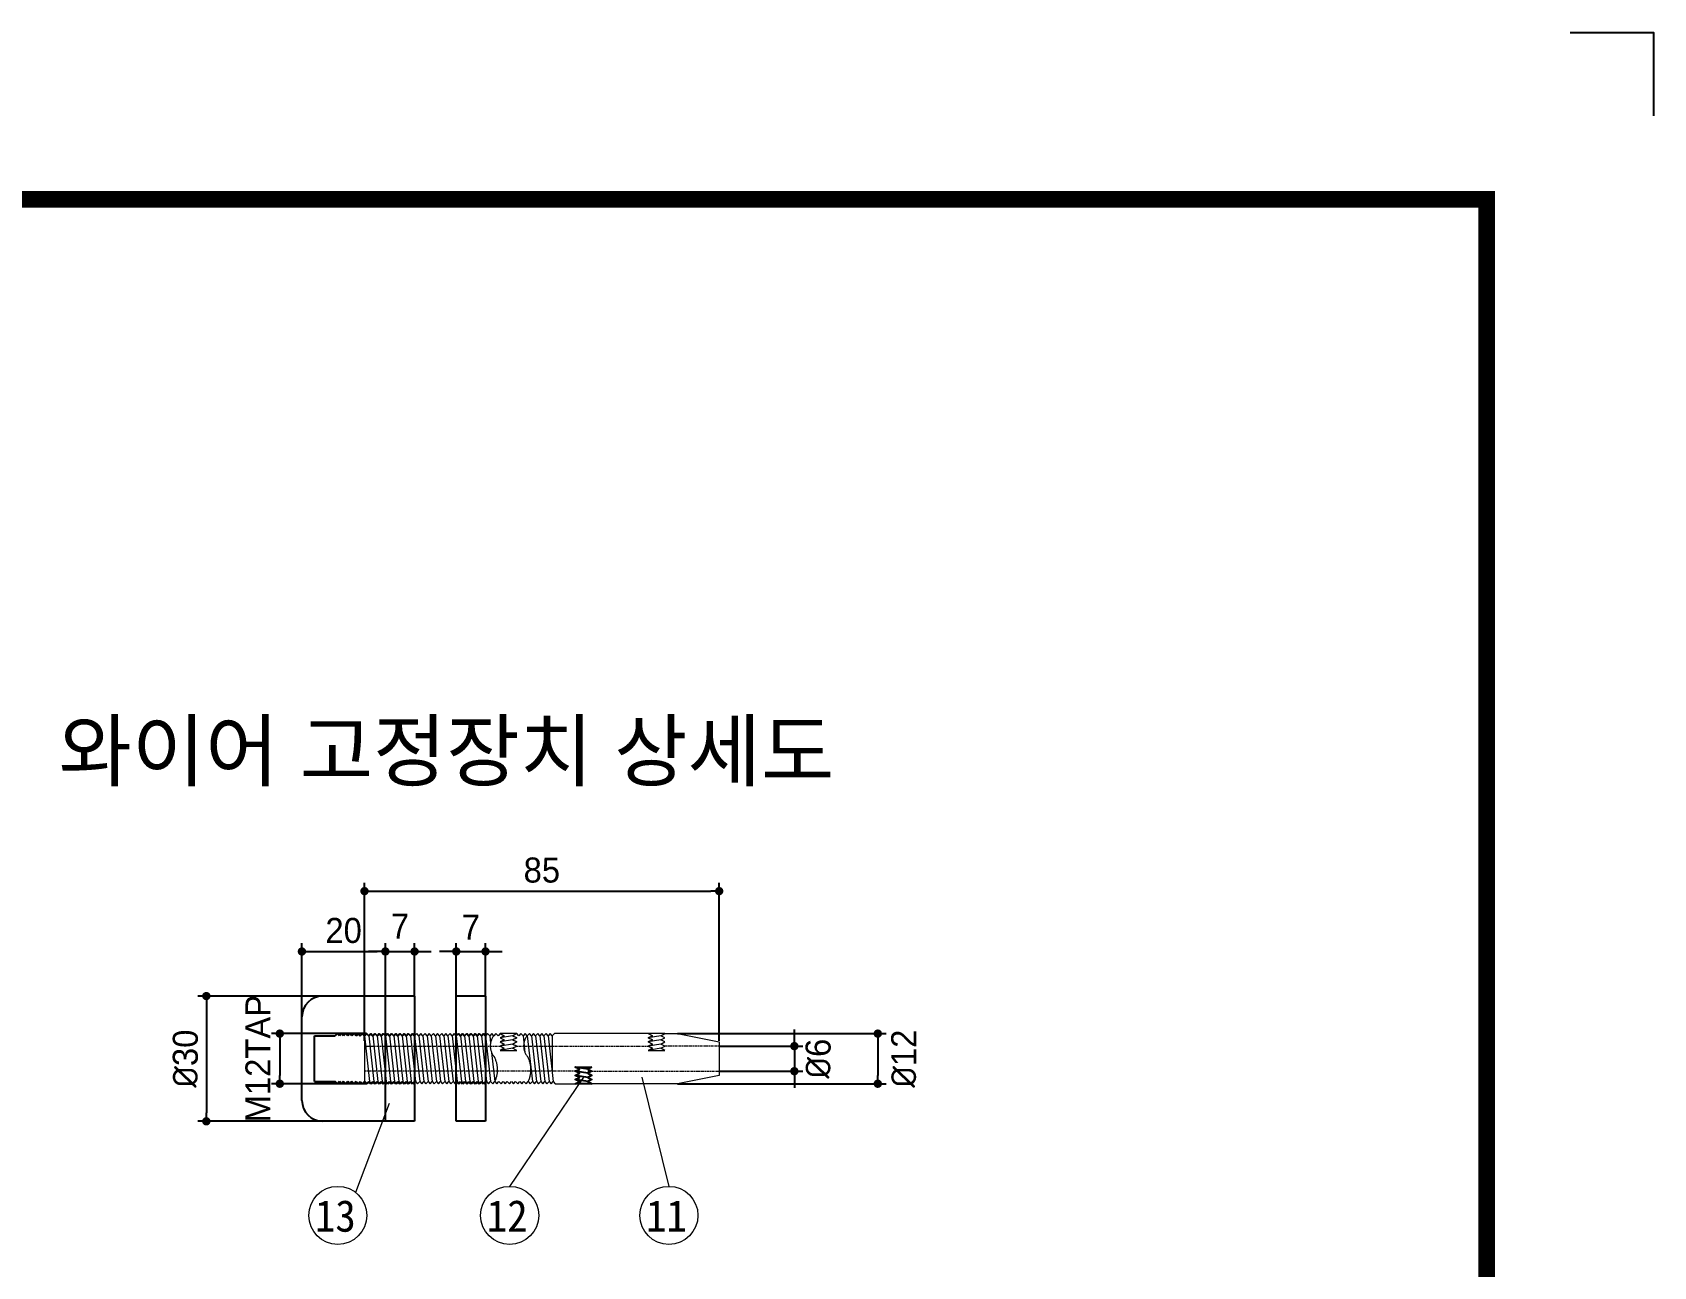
# Model space of a CAD drawing. Header units: millimetres. Extents: x 173610 to 224070, y -281283 to -269403.
# Drawn here: x 220185 to 224070, y -272360 to -269403 of the extents above; entities that cross this region are included whole.
import ezdxf
from ezdxf.enums import TextEntityAlignment as Align

# ---------------------------------------------------------------- set-up
doc = ezdxf.new("R2010")
doc.units = ezdxf.units.MM
doc.linetypes.add('CENTER', pattern=[50.8, 31.75, -6.35, 6.35, -6.35])
doc.linetypes.add('HIDDEN', pattern=[0.375, 0.25, -0.125])
for name, color, linetype in [('$.치수선-본선', 140, 'Continuous'), ('A-DIM01', 1, 'Continuous'), ('CS-DIML', 1, 'Continuous'), ('CX-BORD', 3, 'Continuous'), ('CX-BORD-LIN1', 4, 'Continuous'), ('CX-BORD-TEX1', 7, 'Continuous'), ('CX-BORD-TEX2', 6, 'Continuous'), ('CX-BORD-TEX3', 4, 'Continuous'), ('CX-MISC', 2, 'Continuous'), ('CZ-TEX1', 6, 'Continuous'), ('DIM', 1, 'Continuous'), ('DIML', 1, 'Continuous')]:
    doc.layers.add(name, color=color, linetype=linetype)
doc.styles.add('MLTMHTXT', font='Dotum_1.TTF')
doc.styles.add('ROMANS', font='', dxfattribs={"height": 45})
doc.styles.add('TB_BTXT', font='H2GTRE_1.TTF')
doc.styles.add('TB_TEXT', font='')
doc.styles.add('TEXT', font='Dotum_1.TTF')
doc.styles.get('ROMANS').set_extended_font_data('GulimChe')
doc.styles.get('TB_TEXT').set_extended_font_data('DotumChe')
doc.dimstyles.new('사본 일반도면_0100', dxfattribs={"dimtxt": 600, "dimasz": 200, "dimexe": 200, "dimexo": 0, "dimgap": 100, "dimtad": 1, "dimdec": 0, "dimlfac": 0.5, "dimzin": 0, "dimdsep": 46, "dimlunit": 6, "dimtxsty": 'TEXT', "dimblk": 'DOT', "dimcen": 0.09, "dimclrd": 1, "dimclre": 1, "dimclrt": 7, "dimadec": 8, "dimazin": 0, "dimtfac": 1, "dimtdec": 0, "dimtix": 1, "dimtmove": 2, "dimatfit": 3, "dimldrblk": 'DOT', "dimfxl": 200, "dimfrac": 2, "dimtolj": 1, "dimtzin": 0, "dimarcsym": 0})

# ---------------------------------------------------------------- blocks, each defined once
blk = doc.blocks.new('FNBSFTGSDTGSDGSDR')
at = {"color": 5}
for p, q in [((-39176.1, 4615.6), (-39173.1, 4616.1)), ((-39176.1, 4614.6), (-39173.1, 4615.1)), ((-39176.1, 4613.6), (-39173.1, 4614.1)), ((-39176.1, 4612.6), (-39173.1, 4613.1))]:
    blk.add_line(p, q, dxfattribs=at)
blk.add_lwpolyline([(-39177.1, 4616.1), (-39176.1, 4615.6), (-39177.1, 4615.1), (-39176.1, 4614.6), (-39177.1, 4614.1), (-39176.1, 4613.6), (-39177.1, 4613.1), (-39176.1, 4612.6), (-39177.1, 4612.1), (-39173.1, 4612.1), (-39174.1, 4612.6), (-39173.1, 4613.1), (-39174.1, 4613.6), (-39173.1, 4614.1), (-39174.1, 4614.6), (-39173.1, 4615.1), (-39174.1, 4615.6), (-39173.1, 4616.1)], close=True, dxfattribs=at)
blk = doc.blocks.new('A$C387375F7')
at = {"color": 6, "linetype": 'ByBlock', "lineweight": 0}
for p, q in [((0.5, 12), (0, 11.5)), ((1, 11.5), (0.5, 12)), ((1.5, 12), (1, 11.5)), ((2, 11.5), (1.5, 12)), ((2.5, 12), (2, 11.5)), ((3, 11.5), (2.5, 12)), ((3.5, 12), (3, 11.5)), ((4, 11.5), (3.5, 12)), ((4.5, 12), (4, 11.5)), ((5, 11.5), (4.5, 12)), ((5.5, 12), (5, 11.5)), ((6, 11.5), (5.5, 12)), ((6.5, 12), (6, 11.5)), ((7, 11.5), (6.5, 12)), ((7.5, 12), (7, 11.5)), ((8, 11.5), (7.5, 12)), ((8.5, 12), (8, 11.5)), ((9, 11.5), (8.5, 12)), ((9.5, 12), (9, 11.5)), ((10, 11.5), (9.5, 12)), ((10.5, 12), (10, 11.5)), ((11, 11.5), (10.5, 12)), ((11.5, 12), (11, 11.5)), ((12, 11.5), (11.5, 12)), ((12.5, 12), (12, 11.5)), ((13, 11.5), (12.5, 12)), ((13.5, 12), (13, 11.5)), ((14, 11.5), (13.5, 12)), ((14.5, 12), (14, 11.5)), ((15, 11.5), (14.5, 12)), ((15.5, 12), (15, 11.5)), ((16, 11.5), (15.5, 12)), ((16.5, 12), (16, 11.5)), ((17, 11.5), (16.5, 12)), ((17.5, 12), (17, 11.5)), ((18, 11.5), (17.5, 12)), ((18.5, 12), (18, 11.5)), ((19, 11.5), (18.5, 12)), ((19.5, 12), (19, 11.5)), ((20, 11.5), (19.5, 12)), ((20.5, 12), (20, 11.5)), ((21, 11.5), (20.5, 12)), ((21.5, 12), (21, 11.5)), ((22, 11.5), (21.5, 12)), ((22.5, 12), (22, 11.5)), ((23, 11.5), (22.5, 12)), ((23.5, 12), (23, 11.5)), ((24, 11.5), (23.5, 12)), ((24.5, 12), (24, 11.5)), ((25, 11.5), (24.5, 12)), ((25.5, 12), (25, 11.5)), ((26, 11.5), (25.5, 12)), ((26.5, 12), (26, 11.5)), ((27, 11.5), (26.5, 12)), ((27.5, 12), (27, 11.5)), ((28, 11.5), (27.5, 12)), ((28.5, 12), (28, 11.5)), ((29, 11.5), (28.5, 12)), ((29.5, 12), (29, 11.5)), ((30, 11.5), (29.5, 12)), ((30.5, 12), (30, 11.5)), ((31, 11.5), (30.5, 12)), ((31.5, 12), (31, 11.5)), ((32, 11.5), (31.5, 12)), ((32.5, 12), (32, 11.5)), ((36.5, 12), (35.5, 11.5)), ((37, 11.5), (36.5, 12)), ((37.5, 12), (37, 11.5)), ((38, 11.5), (37.5, 12)), ((38.5, 12), (38, 11.5)), ((39, 11.5), (38.5, 12)), ((39.5, 12), (39, 11.5)), ((40, 11.5), (39.5, 12)), ((40.5, 12), (40, 11.5)), ((41, 11.5), (40.5, 12)), ((41.5, 12), (41, 11.5)), ((42, 11.5), (41.5, 12)), ((42.5, 12), (42, 11.5)), ((43, 11.5), (42.5, 12)), ((43.5, 12), (43, 11.5)), ((44, 11.5), (43.5, 12)), ((44.5, 12), (44, 11.5)), ((45, 11.5), (44.5, 12)), ((45.5, 12), (45, 11.5)), ((68, 12), (45.5, 12)), ((69, 11.5), (68, 12)), ((71, 11.5), (72, 12)), ((72, 12), (75, 12)), ((75, 12), (85, 10)), ((0, 11.5), (0, 9)), ((0, 9), (0, 0.72)), ((35.5, 11.5), (36.5, 11)), ((36.5, 11), (35.5, 10.5)), ((35.5, 10.5), (36.5, 10)), ((36.5, 10), (35.5, 9.5)), ((35.5, 9.5), (36.5, 9)), ((36.5, 9), (35.5, 8.5)), ((68, 11), (69, 11.5)), ((69, 10.5), (68, 11)), ((68, 10), (69, 10.5)), ((69, 9.5), (68, 10)), ((68, 9), (69, 9.5)), ((69, 8.5), (68, 9)), ((72, 11), (71, 11.5)), ((71, 10.5), (72, 11)), ((72, 10), (71, 10.5)), ((71, 9.5), (72, 10)), ((72, 9), (71, 9.5)), ((71, 8.5), (72, 9)), ((85, 10), (85, 2)), ((0, 0.72), (0.72, 0)), ((0.72, 0), (1.22, 0.5)), ((1.22, 0.5), (1.72, 0)), ((1.72, 0), (2.22, 0.5)), ((2.22, 0.5), (2.72, 0)), ((2.72, 0), (3.22, 0.5)), ((3.22, 0.5), (3.72, 0)), ((3.72, 0), (4.22, 0.5)), ((4.22, 0.5), (4.72, 0)), ((4.72, 0), (5.22, 0.5)), ((5.22, 0.5), (5.72, 0)), ((5.72, 0), (6.22, 0.5)), ((6.22, 0.5), (6.72, 0)), ((6.72, 0), (7.22, 0.5)), ((7.22, 0.5), (7.72, 0)), ((7.72, 0), (8.22, 0.5)), ((8.22, 0.5), (8.72, 0)), ((8.72, 0), (9.22, 0.5)), ((9.22, 0.5), (9.72, 0)), ((9.72, 0), (10.22, 0.5)), ((10.22, 0.5), (10.72, 0)), ((10.72, 0), (11.22, 0.5)), ((11.22, 0.5), (11.72, 0)), ((11.72, 0), (12.22, 0.5)), ((12.22, 0.5), (12.72, 0)), ((12.72, 0), (13.22, 0.5)), ((13.22, 0.5), (13.72, 0)), ((13.72, 0), (14.22, 0.5)), ((14.22, 0.5), (14.72, 0)), ((14.72, 0), (15.22, 0.5)), ((15.22, 0.5), (15.72, 0)), ((15.72, 0), (16.22, 0.5)), ((16.22, 0.5), (16.72, 0)), ((16.72, 0), (17.22, 0.5)), ((17.22, 0.5), (17.72, 0)), ((17.72, 0), (18.22, 0.5)), ((18.22, 0.5), (18.72, 0)), ((18.72, 0), (19.22, 0.5)), ((19.22, 0.5), (19.72, 0)), ((19.72, 0), (20.22, 0.5)), ((20.22, 0.5), (20.72, 0)), ((20.72, 0), (21.22, 0.5)), ((21.22, 0.5), (21.72, 0)), ((21.72, 0), (22.22, 0.5)), ((22.22, 0.5), (22.72, 0)), ((22.72, 0), (23.22, 0.5)), ((23.22, 0.5), (23.72, 0)), ((23.72, 0), (24.22, 0.5)), ((24.22, 0.5), (24.72, 0)), ((24.72, 0), (25.22, 0.5)), ((25.22, 0.5), (25.72, 0)), ((25.72, 0), (26.22, 0.5)), ((26.22, 0.5), (26.72, 0)), ((26.72, 0), (27.22, 0.5)), ((27.22, 0.5), (27.72, 0)), ((27.72, 0), (28.22, 0.5)), ((28.22, 0.5), (28.72, 0)), ((28.72, 0), (29.22, 0.5)), ((29.22, 0.5), (29.72, 0)), ((29.72, 0), (30.22, 0.5)), ((30.22, 0.5), (30.72, 0)), ((30.72, 0), (31.22, 0.5)), ((31.22, 0.5), (31.72, 0)), ((31.72, 0), (32.22, 0.5)), ((32.22, 0.5), (32.72, 0)), ((32.72, 0), (33.22, 0.5)), ((33.22, 0.5), (33.72, 0)), ((33.72, 0), (34.22, 0.5)), ((34.22, 0.5), (34.72, 0)), ((34.72, 0), (35.22, 0.5)), ((35.22, 0.5), (35.72, 0)), ((35.72, 0), (36.22, 0.5)), ((36.22, 0.5), (36.72, 0)), ((36.72, 0), (37.22, 0.5)), ((37.22, 0.5), (37.72, 0)), ((37.72, 0), (38.22, 0.5)), ((38.22, 0.5), (38.72, 0)), ((38.72, 0), (39.22, 0.5)), ((39.22, 0.5), (39.72, 0)), ((39.72, 0), (40.22, 0.5)), ((40.22, 0.5), (40.72, 0)), ((40.72, 0), (41.22, 0.5)), ((41.22, 0.5), (41.72, 0)), ((41.72, 0), (42.22, 0.5)), ((42.22, 0.5), (42.72, 0)), ((42.72, 0), (43.22, 0.5)), ((43.22, 0.5), (43.72, 0)), ((43.72, 0), (44.22, 0.5)), ((44.22, 0.5), (44.72, 0)), ((44.72, 0), (45.22, 0.5)), ((45.22, 0.5), (45.72, 0)), ((50.5, 3), (51.5, 3.5)), ((51.5, 2.5), (50.5, 3)), ((50.5, 2), (51.5, 2.5)), ((51.5, 1.5), (50.5, 2)), ((50.5, 1), (51.5, 1.5)), ((51.5, 0.5), (50.5, 1)), ((50.5, 0), (51.5, 0.5)), ((54.5, 3), (53.5, 3.5)), ((53.5, 2.5), (54.5, 3)), ((54.5, 2), (53.5, 2.5)), ((53.5, 1.5), (54.5, 2)), ((54.5, 1), (53.5, 1.5)), ((53.5, 0.5), (54.5, 1)), ((54.5, 0), (53.5, 0.5)), ((75, 0), (54.5, 0)), ((85, 2), (75, 0)), ((45.72, 0), (50.72, 0))]:
    blk.add_line(p, q, dxfattribs=at)
at = {"color": 6, "lineweight": 0}
for p, q in [((0, 11.5), (1.22, 0.5)), ((1, 11.5), (2.22, 0.5)), ((2, 11.5), (3.22, 0.5)), ((3, 11.5), (4.22, 0.5)), ((4, 11.5), (5.22, 0.5)), ((5, 11.5), (6.22, 0.5)), ((6, 11.5), (7.22, 0.5)), ((7, 11.5), (8.22, 0.5)), ((8, 11.5), (9.22, 0.5)), ((9, 11.5), (10.22, 0.5)), ((10, 11.5), (11.22, 0.5)), ((11, 11.5), (12.22, 0.5)), ((12, 11.5), (13.22, 0.5)), ((13, 11.5), (14.22, 0.5)), ((14, 11.5), (15.22, 0.5)), ((15, 11.5), (16.22, 0.5)), ((16, 11.5), (17.22, 0.5)), ((17, 11.5), (18.22, 0.5)), ((18, 11.5), (19.22, 0.5)), ((19, 11.5), (20.22, 0.5)), ((20, 11.5), (21.22, 0.5)), ((21, 11.5), (22.22, 0.5)), ((22, 11.5), (23.22, 0.5)), ((23, 11.5), (24.22, 0.5)), ((24, 11.5), (25.22, 0.5)), ((25, 11.5), (26.22, 0.5)), ((26, 11.5), (27.22, 0.5)), ((27, 11.5), (28.22, 0.5)), ((28, 11.5), (29.22, 0.5)), ((29, 11.5), (30.22, 0.5)), ((30, 11.5), (30.2, 9.73)), ((38, 11.5), (38.45, 7.5)), ((39, 11.5), (40.22, 0.5)), ((40, 11.5), (41.22, 0.5)), ((41, 11.5), (42.22, 0.5)), ((42, 11.5), (43.22, 0.5)), ((43, 11.5), (44.22, 0.5)), ((44, 11.5), (45.22, 0.5)), ((45, 11.5), (45, 2.5)), ((30.45, 7.5), (31.22, 0.5))]:
    blk.add_line(p, q, dxfattribs=at)
at = {"color": 6, "linetype": 'HIDDEN', "lineweight": 0}
for p, q in [((0, 9), (32.5, 9)), ((36.5, 9), (68, 9)), ((85, 9), (72, 9)), ((51.5, 3), (0, 3)), ((53.5, 3), (85, 3))]:
    blk.add_line(p, q, dxfattribs=at)
at = {"color": 5, "lineweight": 0}
for p, q in [((35.5, 11.5), (32.5, 11)), ((35.5, 10.5), (32.5, 10)), ((35.5, 9.5), (32.5, 9)), ((35.5, 8.5), (32.5, 8)), ((71, 11.5), (68, 11)), ((71, 10.5), (68, 10)), ((71, 9.5), (68, 9)), ((71, 8.5), (68, 8))]:
    blk.add_line(p, q, dxfattribs=at)
for points in [[(36.5, 8), (35.5, 8.5), (36.5, 9), (35.5, 9.5), (36.5, 10), (35.5, 10.5), (36.5, 11), (35.5, 11.5), (36.5, 12), (32.5, 12), (33.5, 11.5), (32.5, 11), (33.5, 10.5), (32.5, 10), (33.5, 9.5), (32.5, 9), (33.5, 8.5), (32.5, 8)], [(72, 8), (71, 8.5), (72, 9), (71, 9.5), (72, 10), (71, 10.5), (72, 11), (71, 11.5), (72, 12), (68, 12), (69, 11.5), (68, 11), (69, 10.5), (68, 10), (69, 9.5), (68, 9), (69, 8.5), (68, 8)]]:
    blk.add_lwpolyline(points, close=True, dxfattribs=at)
at = {"color": 1, "linetype": 'CENTER', "lineweight": 0}
for points in [[(31, 11.5, 0.36246), (31.11, 6.43, -0.244365), (31.22, 0.5, -30377.501672)], [(39, 11.5, 0.36246), (39.11, 6.43, -0.2444), (39.22, 0.5, -30377.501672)]]:
    blk.add_lwpolyline(points, format="xyb", dxfattribs=at)
at = {"color": 0, "lineweight": 0, "extrusion": (0, 0, -1), "zscale": -1}
blk.add_blockref('FNBSFTGSDTGSDGSDR', (39122.6, -4612.1), dxfattribs=at)
blk = doc.blocks.new('A$C0F474D18')
at = {"color": 9, "linetype": 'ByBlock'}
for p, q in [((0, 0), (0, 30)), ((7, 30), (0, 30)), ((7, 30), (7, 0)), ((0, 20.5), (0.5, 21)), ((0.5, 21), (1, 20.5)), ((1, 20.5), (1.5, 21)), ((1.5, 21), (2, 20.5)), ((2, 20.5), (2.5, 21)), ((2.5, 21), (3, 20.5)), ((3, 20.5), (3.5, 21)), ((3.5, 21), (4, 20.5)), ((4, 20.5), (4.5, 21)), ((4.5, 21), (5, 20.5)), ((5, 20.5), (5.5, 21)), ((5.5, 21), (6, 20.5)), ((6, 20.5), (6.5, 21)), ((6.5, 21), (7, 20.5)), ((0, 9.5), (0.5, 9)), ((0.5, 9), (1, 9.5)), ((1, 9.5), (1.5, 9)), ((1.5, 9), (2, 9.5)), ((2, 9.5), (2.5, 9)), ((2.5, 9), (3, 9.5)), ((3, 9.5), (3.5, 9)), ((3.5, 9), (4, 9.5)), ((4, 9.5), (4.5, 9)), ((4.5, 9), (5, 9.5)), ((5, 9.5), (5.5, 9)), ((5.5, 9), (6, 9.5)), ((6, 9.5), (6.5, 9)), ((6.5, 9), (7, 9.5)), ((7, 0), (0, 0))]:
    blk.add_line(p, q, dxfattribs=at)
blk = doc.blocks.new('A$C66445375')
at = {"color": 9, "linetype": 'ByBlock'}
for p, q in [((20, 30), (5, 30)), ((20, 0), (20, 30)), ((0, 5), (0, 25)), ((3, 20.5), (8, 20.5)), ((3, 9.5), (3, 20.5)), ((8.5, 21), (8, 20.5)), ((9, 20.5), (8.5, 21)), ((9.5, 21), (9, 20.5)), ((10, 20.5), (9.5, 21)), ((10.5, 21), (10, 20.5)), ((11, 20.5), (10.5, 21)), ((11.5, 21), (11, 20.5)), ((12, 20.5), (11.5, 21)), ((12.5, 21), (12, 20.5)), ((13, 20.5), (12.5, 21)), ((13, 20.5), (13.5, 21)), ((13.5, 21), (14, 20.5)), ((14, 20.5), (14.5, 21)), ((14.5, 21), (15, 20.5)), ((15, 20.5), (15.5, 21)), ((15.5, 21), (16, 20.5)), ((16, 20.5), (16.5, 21)), ((16.5, 21), (17, 20.5)), ((17, 20.5), (17.5, 21)), ((17.5, 21), (18, 20.5)), ((18, 20.5), (18.5, 21)), ((18.5, 21), (19, 20.5)), ((19, 20.5), (19.5, 21)), ((19.5, 21), (20, 20.5)), ((3, 9.5), (8, 9.5)), ((8.5, 9), (8, 9.5)), ((9, 9.5), (8.5, 9)), ((9.5, 9), (9, 9.5)), ((10, 9.5), (9.5, 9)), ((10.5, 9), (10, 9.5)), ((11, 9.5), (10.5, 9)), ((11.5, 9), (11, 9.5)), ((12, 9.5), (11.5, 9)), ((12.5, 9), (12, 9.5)), ((13, 9.5), (12.5, 9)), ((13, 9.5), (13.5, 9)), ((13.5, 9), (14, 9.5)), ((14, 9.5), (14.5, 9)), ((14.5, 9), (15, 9.5)), ((15, 9.5), (15.5, 9)), ((15.5, 9), (16, 9.5)), ((16, 9.5), (16.5, 9)), ((16.5, 9), (17, 9.5)), ((17, 9.5), (17.5, 9)), ((17.5, 9), (18, 9.5)), ((18, 9.5), (18.5, 9)), ((18.5, 9), (19, 9.5)), ((19, 9.5), (19.5, 9)), ((19.5, 9), (20, 9.5)), ((20, 0), (5, 0))]:
    blk.add_line(p, q, dxfattribs=at)
for centre, start, end in [((5, 25), 90, 180), ((5, 5), 180, 270)]:
    blk.add_arc(centre, 5, start, end, dxfattribs=at)
blk = doc.blocks.new('A$C356F6526')
at = {"color": 4}
blk.add_blockref('A$C66445375', (0, 0), dxfattribs=at)
at = {"layer": 'A-DIM01', "color": 8, "ltscale": 0.1}
for name, p in [('A$C0F474D18', (20, 0)), ('A$C0F474D18', (37, 0)), ('A$C387375F7', (15, 9))]:
    blk.add_blockref(name, p, dxfattribs=at)
blk = doc.blocks.new('_Dot')
at = {"layer": 'DIML', "color": 140, "linetype": 'Continuous'}
blk.add_line((0, 0), (-1, 0), dxfattribs=at)
at = {"layer": 'DIML', "color": 140, "linetype": 'Continuous', "const_width": 0.5}
blk.add_lwpolyline([(-0.25, 0, 1), (0.25, 0, 1)], format="xyb", close=True, dxfattribs=at)
blk = doc.blocks.new('*D237')
at = {"layer": '$.치수선-본선', "color": 140, "lineweight": -2}
for p, q in [((220980.5, -271819.3), (220980.5, -271440.4)), ((221000.5, -271460.4), (221810.5, -271460.4)), ((221830.5, -271819.3), (221830.5, -271440.4))]:
    blk.add_line(p, q, dxfattribs=at)
at = {"layer": 'Defpoints', "color": 0}
for p in [(221830.5, -271460.4), (220980.5, -271819.3), (221830.5, -271819.3)]:
    blk.add_point(p, dxfattribs=at)
at = {"layer": '$.치수선-본선', "color": 140, "lineweight": -2, "xscale": 20, "yscale": 20, "zscale": 20, "rotation": 180}
blk.add_blockref('_Dot', (220980.5, -271460.4), dxfattribs=at)
at = {"layer": '$.치수선-본선', "color": 140, "lineweight": -2, "xscale": 20, "yscale": 20, "zscale": 20}
blk.add_blockref('_Dot', (221830.5, -271460.4), dxfattribs=at)
at = {"layer": '$.치수선-본선', "color": 140, "insert": (221405.5, -271410.3), "char_height": 60, "attachment_point": 5, "style": 'TEXT'}
blk.add_mtext('\\A1;85', dxfattribs=at)
blk = doc.blocks.new('*D238')
at = {"layer": 'CS-DIML', "color": 140, "lineweight": -2}
for p, q in [((220880.5, -271711.8), (220581.5, -271711.8)), ((220601.5, -271731.8), (220601.5, -271991.8)), ((220880.5, -272011.8), (220581.5, -272011.8))]:
    blk.add_line(p, q, dxfattribs=at)
at = {"layer": 'Defpoints', "color": 0}
for p in [(220880.5, -271711.8), (220601.5, -272011.8), (220880.5, -272011.8)]:
    blk.add_point(p, dxfattribs=at)
at = {"layer": 'CS-DIML', "color": 140, "lineweight": -2, "xscale": 20, "yscale": 20, "zscale": 20}
for p, rotation in [((220601.5, -271711.8), 90), ((220601.5, -272011.8), 270)]:
    blk.add_blockref('_Dot', p, dxfattribs=dict(at, rotation=rotation))
at = {"layer": 'CS-DIML', "color": 140, "insert": (220551.5, -271861.8), "char_height": 60, "attachment_point": 5, "rotation": 90, "style": 'TEXT'}
blk.add_mtext('\\A1;{\\fISOCPEUR|b0|i0|c0|p34;%%C}30', dxfattribs=at)
blk = doc.blocks.new('*D239')
at = {"layer": 'CS-DIML', "color": 140, "lineweight": -2}
for p, q in [((220830.5, -271761.8), (220830.5, -271585)), ((221030.5, -271711.8), (221030.5, -271585)), ((220850.5, -271605), (221010.5, -271605))]:
    blk.add_line(p, q, dxfattribs=at)
at = {"layer": 'Defpoints', "color": 0}
for p in [(221030.5, -271605), (221030.5, -271711.8), (220830.5, -271761.8)]:
    blk.add_point(p, dxfattribs=at)
at = {"layer": 'CS-DIML', "color": 140, "lineweight": -2, "xscale": 20, "yscale": 20, "zscale": 20, "rotation": 180}
blk.add_blockref('_Dot', (220830.5, -271605), dxfattribs=at)
at = {"layer": 'CS-DIML', "color": 140, "lineweight": -2, "xscale": 20, "yscale": 20, "zscale": 20}
blk.add_blockref('_Dot', (221030.5, -271605), dxfattribs=at)
at = {"layer": 'CS-DIML', "color": 140, "insert": (220930.5, -271555), "char_height": 60, "attachment_point": 5, "style": 'TEXT'}
blk.add_mtext('\\A1;20', dxfattribs=at)
blk = doc.blocks.new('*D240')
at = {"layer": 'CS-DIML', "color": 140, "lineweight": -2}
for p, q in [((221030.5, -271711.8), (221030.5, -271585)), ((221100.5, -271711.8), (221100.5, -271585)), ((221010.5, -271605), (220990.5, -271605)), ((221030.5, -271605), (221100.5, -271605)), ((221120.5, -271605), (221140.5, -271605))]:
    blk.add_line(p, q, dxfattribs=at)
at = {"layer": 'Defpoints', "color": 0}
for p in [(221100.5, -271605), (221030.5, -271711.8), (221100.5, -271711.8)]:
    blk.add_point(p, dxfattribs=at)
at = {"layer": 'CS-DIML', "color": 140, "lineweight": -2, "xscale": 20, "yscale": 20, "zscale": 20}
blk.add_blockref('_Dot', (221030.5, -271605), dxfattribs=at)
at = {"layer": 'CS-DIML', "color": 140, "lineweight": -2, "xscale": 20, "yscale": 20, "zscale": 20, "rotation": 180}
blk.add_blockref('_Dot', (221100.5, -271605), dxfattribs=at)
at = {"layer": 'CS-DIML', "color": 140, "insert": (221065.5, -271544.6), "char_height": 60, "attachment_point": 5, "style": 'TEXT'}
blk.add_mtext('\\A1;7', dxfattribs=at)
blk = doc.blocks.new('*D241')
at = {"layer": 'CS-DIML', "color": 140, "lineweight": -2}
for p, q in [((221200.5, -271711.8), (221200.5, -271585)), ((221270.5, -271711.8), (221270.5, -271585)), ((221180.5, -271605), (221160.5, -271605)), ((221200.5, -271605), (221270.5, -271605)), ((221290.5, -271605), (221310.5, -271605))]:
    blk.add_line(p, q, dxfattribs=at)
at = {"layer": 'Defpoints', "color": 0}
for p in [(221270.5, -271605), (221200.5, -271711.8), (221270.5, -271711.8)]:
    blk.add_point(p, dxfattribs=at)
at = {"layer": 'CS-DIML', "color": 140, "lineweight": -2, "xscale": 20, "yscale": 20, "zscale": 20}
blk.add_blockref('_Dot', (221200.5, -271605), dxfattribs=at)
at = {"layer": 'CS-DIML', "color": 140, "lineweight": -2, "xscale": 20, "yscale": 20, "zscale": 20, "rotation": 180}
blk.add_blockref('_Dot', (221270.5, -271605), dxfattribs=at)
at = {"layer": 'CS-DIML', "color": 140, "insert": (221235.5, -271546.7), "char_height": 60, "attachment_point": 5, "style": 'TEXT'}
blk.add_mtext('\\A1;7', dxfattribs=at)
blk = doc.blocks.new('*D242')
at = {"layer": 'CS-DIML', "color": 140, "lineweight": -2}
for p, q in [((220985.5, -271801.8), (220757.6, -271801.8)), ((220777.6, -271821.8), (220777.6, -271901.8)), ((220985.5, -271921.8), (220757.6, -271921.8))]:
    blk.add_line(p, q, dxfattribs=at)
at = {"layer": 'Defpoints', "color": 0}
for p in [(220985.5, -271801.8), (220777.6, -271921.8), (220985.5, -271921.8)]:
    blk.add_point(p, dxfattribs=at)
at = {"layer": 'CS-DIML', "color": 140, "lineweight": -2, "xscale": 20, "yscale": 20, "zscale": 20}
for p, rotation in [((220777.6, -271801.8), 90), ((220777.6, -271921.8), 270)]:
    blk.add_blockref('_Dot', p, dxfattribs=dict(at, rotation=rotation))
at = {"layer": 'CS-DIML', "color": 140, "insert": (220725.2, -271861.8), "char_height": 60, "attachment_point": 5, "rotation": 90, "style": 'TEXT'}
blk.add_mtext('\\A1;M12TAP', dxfattribs=at)
blk = doc.blocks.new('*D243')
at = {"layer": 'CS-DIML', "color": 140, "lineweight": -2}
for p, q in [((222010.6, -271811.8), (222010.6, -271791.8)), ((221830.5, -271831.8), (222030.6, -271831.8)), ((222010.6, -271831.8), (222010.6, -271891.8)), ((221830.5, -271891.8), (222030.6, -271891.8)), ((222010.6, -271911.8), (222010.6, -271931.8))]:
    blk.add_line(p, q, dxfattribs=at)
at = {"layer": 'Defpoints', "color": 0}
for p in [(221830.5, -271831.8), (221830.5, -271891.8), (222010.6, -271891.8)]:
    blk.add_point(p, dxfattribs=at)
at = {"layer": 'CS-DIML', "color": 140, "lineweight": -2, "xscale": 20, "yscale": 20, "zscale": 20}
for p, rotation in [((222010.6, -271831.8), 270), ((222010.6, -271891.8), 90)]:
    blk.add_blockref('_Dot', p, dxfattribs=dict(at, rotation=rotation))
at = {"layer": 'CS-DIML', "color": 140, "insert": (222067.9, -271861.8), "char_height": 60, "attachment_point": 5, "rotation": 90, "style": 'TEXT'}
blk.add_mtext('\\A1;{\\fISOCPEUR|b0|i0|c0|p34;%%C}6', dxfattribs=at)
blk = doc.blocks.new('*D244')
at = {"layer": 'CS-DIML', "color": 140, "lineweight": -2}
for p, q in [((221730.5, -271801.8), (222230.6, -271801.8)), ((222210.6, -271821.8), (222210.6, -271901.8)), ((221730.5, -271921.8), (222230.6, -271921.8))]:
    blk.add_line(p, q, dxfattribs=at)
at = {"layer": 'Defpoints', "color": 0}
for p in [(221730.5, -271801.8), (221730.5, -271921.8), (222210.6, -271921.8)]:
    blk.add_point(p, dxfattribs=at)
at = {"layer": 'CS-DIML', "color": 140, "lineweight": -2, "xscale": 20, "yscale": 20, "zscale": 20}
for p, rotation in [((222210.6, -271801.8), 90), ((222210.6, -271921.8), 270)]:
    blk.add_blockref('_Dot', p, dxfattribs=dict(at, rotation=rotation))
at = {"layer": 'CS-DIML', "color": 140, "insert": (222272.7, -271861.8), "char_height": 60, "attachment_point": 5, "rotation": 90, "style": 'TEXT'}
blk.add_mtext('\\A1;{\\fISOCPEUR|b0|i0|c0|p34;%%C}12', dxfattribs=at)
blk = doc.blocks.new('CXBLKA1')
at = {"layer": 'CX-BORD-LIN1', "const_width": 2}
blk.add_lwpolyline([(821, 20), (25, 20), (25, 574), (821, 574)], close=True, dxfattribs=at)
at = {"layer": 'CX-MISC'}
blk.add_lwpolyline([(831, 594), (841, 594), (841, 594), (841, 594), (841, 594), (841, 594), (841, 584)], dxfattribs=at)
at = {"layer": 'CX-BORD-TEX1', "style": 'TB_BTXT'}
blk.add_attdef('UD_TITLE', text='', height=10, dxfattribs=at).set_placement((423, 553), align=Align.MIDDLE_CENTER)
at = {"layer": 'CX-BORD-TEX1', "style": 'MLTMHTXT', "width": 0.8, "flags": 4}
blk.add_attdef('EI_NAME', (69.69, 43.65), '', height=6, dxfattribs=at)
at = {"layer": 'CX-BORD-TEX1', "style": 'TB_BTXT', "flags": 4}
blk.add_attdef('CI_NAME', text='', height=5, dxfattribs=at).set_placement((85, 28), align=Align.MIDDLE_CENTER)
at = {"layer": 'CX-BORD-TEX2', "style": 'TB_BTXT'}
blk.add_attdef('PI_CNAME', text='', height=5, dxfattribs=at).set_placement((40, 552), align=Align.BOTTOM_LEFT)
blk.add_attdef('UD_SUBTITLE', text='', height=7, dxfattribs=at).set_placement((423, 538), align=Align.MIDDLE_CENTER)
at = {"layer": 'CX-BORD-TEX3', "style": 'TB_BTXT'}
blk.add_attdef('UD_CDNAME', text='', height=4, dxfattribs=at).set_placement((42, 544), align=Align.BOTTOM_LEFT)
at = {"layer": 'CX-BORD-TEX3', "style": 'TB_TEXT'}
for tag, height, p in [('DC_RNUM4', 3, (320, 52)), ('DC_RDATE4', 3.5, (353, 52.5)), ('DC_RAPP4', 3.5, (510, 52.5)), ('DC_RCHK4', 3.5, (550, 52.5)), ('DC_RDGN4', 3.5, (590, 52.5)), ('PI_TITLE', 4.5, (243, 50)), ('UD_CDIST', 4.5, (676, 50)), ('DC_RDATE3', 3.5, (353, 45.4)), ('DC_RAPP3', 3.5, (510, 45.4)), ('DC_RCHK3', 3.5, (550, 45.4)), ('DC_RDGN3', 3.5, (590, 45.4)), ('FI_NAME', 4.5, (781, 44.87)), ('DC_RNUM3', 3, (320, 45)), ('PI_CDNAME', 4.5, (243, 38)), ('DC_RNUM2', 3, (320, 38)), ('DC_RDATE2', 3.5, (353, 38.5)), ('DC_RAPP2', 3.5, (510, 38.5)), ('DC_RCHK2', 3.5, (550, 38.5)), ('DC_RDGN2', 3.5, (590, 38.5)), ('DA_HSCALE', 4.5, (658.5, 38)), ('DA_VSCALE', 4.5, (693, 38)), ('DI_TITLE', 4.5, (781, 37.87)), ('DC_RDATE1', 3.5, (353, 31.5)), ('DC_RAPP1', 3.5, (510, 31.5)), ('DC_RCHK1', 3.5, (550, 31.5)), ('DC_RDGN1', 3.5, (590, 31.5)), ('DC_RNUM1', 3, (320, 31)), ('DI_SUBTITLE', 3.5, (781, 30.87)), ('PA_CCLASS', 4.5, (204, 26.5)), ('PI_STAGE', 4.5, (283, 26.5)), ('DI_DRWNO', 4.5, (676, 26.5))]:
    blk.add_attdef(tag, text='', height=height, dxfattribs=at).set_placement(p, align=Align.MIDDLE_CENTER)
for tag, p in [('DC_RDES4', (377, 52.5)), ('DC_RDES3', (377, 45.4)), ('DC_RDES2', (377, 38.5)), ('DC_RDES1', (377, 31.5))]:
    blk.add_attdef(tag, text='', height=3.5, dxfattribs=at).set_placement(p, align=Align.MIDDLE_LEFT)
at = {"layer": 'CX-BORD-TEX3', "style": 'TB_TEXT', "flags": 1}
for tag, p in [('PI_ID', (24, 16)), ('PI_CCODE', (31, 16)), ('PA_DSDATE', (47, 16)), ('PA_DEDATE', (64, 16)), ('PA_CSDATE', (81, 16)), ('PA_CEDATE', (98, 16)), ('PA_CFDATE', (114, 16)), ('EI_ENAME', (132, 16)), ('EI_DEPT', (146, 16)), ('EI_PERSON', (158, 16)), ('EI_EMAIL', (174, 16)), ('CI_CATEG', (189, 16)), ('CI_ROLE', (204, 16)), ('CI_ONAME', (216, 16)), ('CI_ADDR', (232, 16)), ('CI_TEL', (246, 16)), ('CI_FAX', (257, 16)), ('CI_HPADDR', (270, 16)), ('CI_CODE', (287, 16)), ('CI_DEPT', (300, 16)), ('CI_PERSON', (312, 16)), ('CI_EMAIL', (329, 16)), ('CI_PROLE', (342, 16)), ('DI_MANCODE', (357, 16)), ('DI_CATEG', (377, 16)), ('DI_LDATE', (392, 16)), ('DI_PCLASS', (407, 16)), ('DI_MMCLASS', (424, 16)), ('DI_MSCLASS', (443, 16)), ('DI_ECLASS', (462, 16)), ('DI_FNAME', (478, 16)), ('DC_ONAME', (493, 16)), ('DC_NNAME', (510, 16)), ('FI_CODE', (529, 16)), ('FI_CLASS', (545, 16)), ('FI_ICODE1', (563, 16)), ('FI_ICODE2', (581, 16)), ('------------', (597, 16))]:
    blk.add_attdef(tag, p, '', height=2, dxfattribs=at)

msp = doc.modelspace()

# ---------------------------------------------------------------- linework, layer by layer
at = {"layer": 'A-DIM01', "lineweight": 0, "ltscale": 0.1}
for p, q in [((221505.1839, -271906.3901), (221328.3277, -272167.7257)), ((221645.4003, -271906.3901), (221709.972, -272167.7257)), ((221039.3545, -271969.0309), (220959.0592, -272182.258))]:
    msp.add_line(p, q, dxfattribs=at)
for centre in [(220916.5017, -272237.3062), (221328.3277, -272237.3062), (221709.972, -272237.3062)]:
    msp.add_circle(centre, 69.5805, dxfattribs=at)

# ---------------------------------------------------------------- block references
at = {"color": 4, "xscale": 10, "yscale": 10, "zscale": 10}
msp.add_blockref('A$C356F6526', (220830.5365, -272011.8275), dxfattribs=at)
at = {"layer": 'CX-BORD', "xscale": 20, "yscale": 20, "zscale": 20}
msp.add_blockref('CXBLKA1', (207249.6593, -281283.0251), dxfattribs=at)

# ---------------------------------------------------------------- texts
at = {"layer": 'CZ-TEX1', "style": 'TB_BTXT'}
msp.add_text('와이어 고정장치 상세도', height=140, dxfattribs=at).set_placement((220247.5514, -271194.2898))
at = {"layer": 'DIM', "color": 7, "style": 'ROMANS'}
for s, p in [('13', (220861.7056, -272276.3684)), ('12', (221273.5316, -272276.3684)), ('11', (221655.1759, -272276.3684))]:
    msp.add_text(s, height=75.816, dxfattribs=at).set_placement(p)

# ---------------------------------------------------------------- dimensions: what is measured, and where the dimension line sits
at = {"layer": '$.치수선-본선'}
dim = msp.add_linear_dim(base=(221830.5406, -271460.3515), p1=(220980.5406, -271819.3252), p2=(221830.5406, -271819.3252), dimstyle='사본 일반도면_0100', override={"dimscale": 0.1, "dimgap": 200, "dimlfac": 0.1, "dimclrd": 140, "dimclre": 140, "dimclrt": 140}, dxfattribs=at)
dim.commit()
dim.dimension.update_dxf_attribs({"geometry": '*D237', "text_midpoint": (221405.5406, -271410.3108)})
at = {"layer": 'CS-DIML'}
dim = msp.add_linear_dim(base=(221030.5406, -271605.0095), p1=(220830.5406, -271761.8252), p2=(221030.5406, -271711.8252), dimstyle='사본 일반도면_0100', override={"dimscale": 0.1, "dimgap": 200, "dimlfac": 0.1, "dimclrd": 140, "dimclre": 140, "dimclrt": 140}, dxfattribs=at)
dim.commit()
dim.dimension.update_dxf_attribs({"geometry": '*D239', "text_midpoint": (220930.5406, -271554.9688)})
for base, p1, p2, picture, middle in [((221100.5406, -271605.0095), (221030.5406, -271711.8252), (221100.5406, -271711.8252), '*D240', (221065.5406, -271544.606)), ((221270.5406, -271605.0095), (221200.5406, -271711.8252), (221270.5406, -271711.8252), '*D241', (221235.5406, -271546.7374))]:
    dim = msp.add_linear_dim(base=base, p1=p1, p2=p2, dimstyle='사본 일반도면_0100', override={"dimscale": 0.1, "dimgap": 200, "dimlfac": 0.1, "dimclrd": 140, "dimclre": 140, "dimclrt": 140}, dxfattribs=at)
    dim.commit()
    dim.dimension.update_dxf_attribs({"geometry": picture, "text_midpoint": middle, "dimtype": 160})
dim = msp.add_linear_dim(base=(220601.5489, -272011.8252), p1=(220880.5406, -271711.8252), p2=(220880.5406, -272011.8252), angle=90, text='{\\fISOCPEUR|b0|i0|c0|p34;%%C}<>', dimstyle='사본 일반도면_0100', override={"dimscale": 0.1, "dimgap": 200, "dimlfac": 0.1, "dimclrd": 140, "dimclre": 140, "dimclrt": 140}, dxfattribs=at)
dim.commit()
dim.dimension.update_dxf_attribs({"geometry": '*D238', "text_midpoint": (220551.5082, -271861.8252)})
for base, p1, p2, text, picture, middle in [((220777.5561, -271921.8252), (220985.5406, -271801.8252), (220985.5406, -271921.8252), 'M<>TAP', '*D242', (220725.2417, -271861.8252)), ((222210.5791, -271921.8252), (221730.5406, -271801.8252), (221730.5406, -271921.8252), '{\\fISOCPEUR|b0|i0|c0|p34;%%C}<>', '*D244', (222272.7094, -271861.8252)), ((222010.5914, -271891.8252), (221830.5406, -271831.8252), (221830.5406, -271891.8252), '{\\fISOCPEUR|b0|i0|c0|p34;%%C}<>', '*D243', (222067.9066, -271861.8252))]:
    dim = msp.add_linear_dim(base=base, p1=p1, p2=p2, angle=90, text=text, dimstyle='사본 일반도면_0100', override={"dimscale": 0.1, "dimgap": 200, "dimlfac": 0.1, "dimclrd": 140, "dimclre": 140, "dimclrt": 140}, dxfattribs=at)
    dim.commit()
    dim.dimension.update_dxf_attribs({"geometry": picture, "text_midpoint": middle, "dimtype": 160})

doc.saveas('drawing.dxf')
